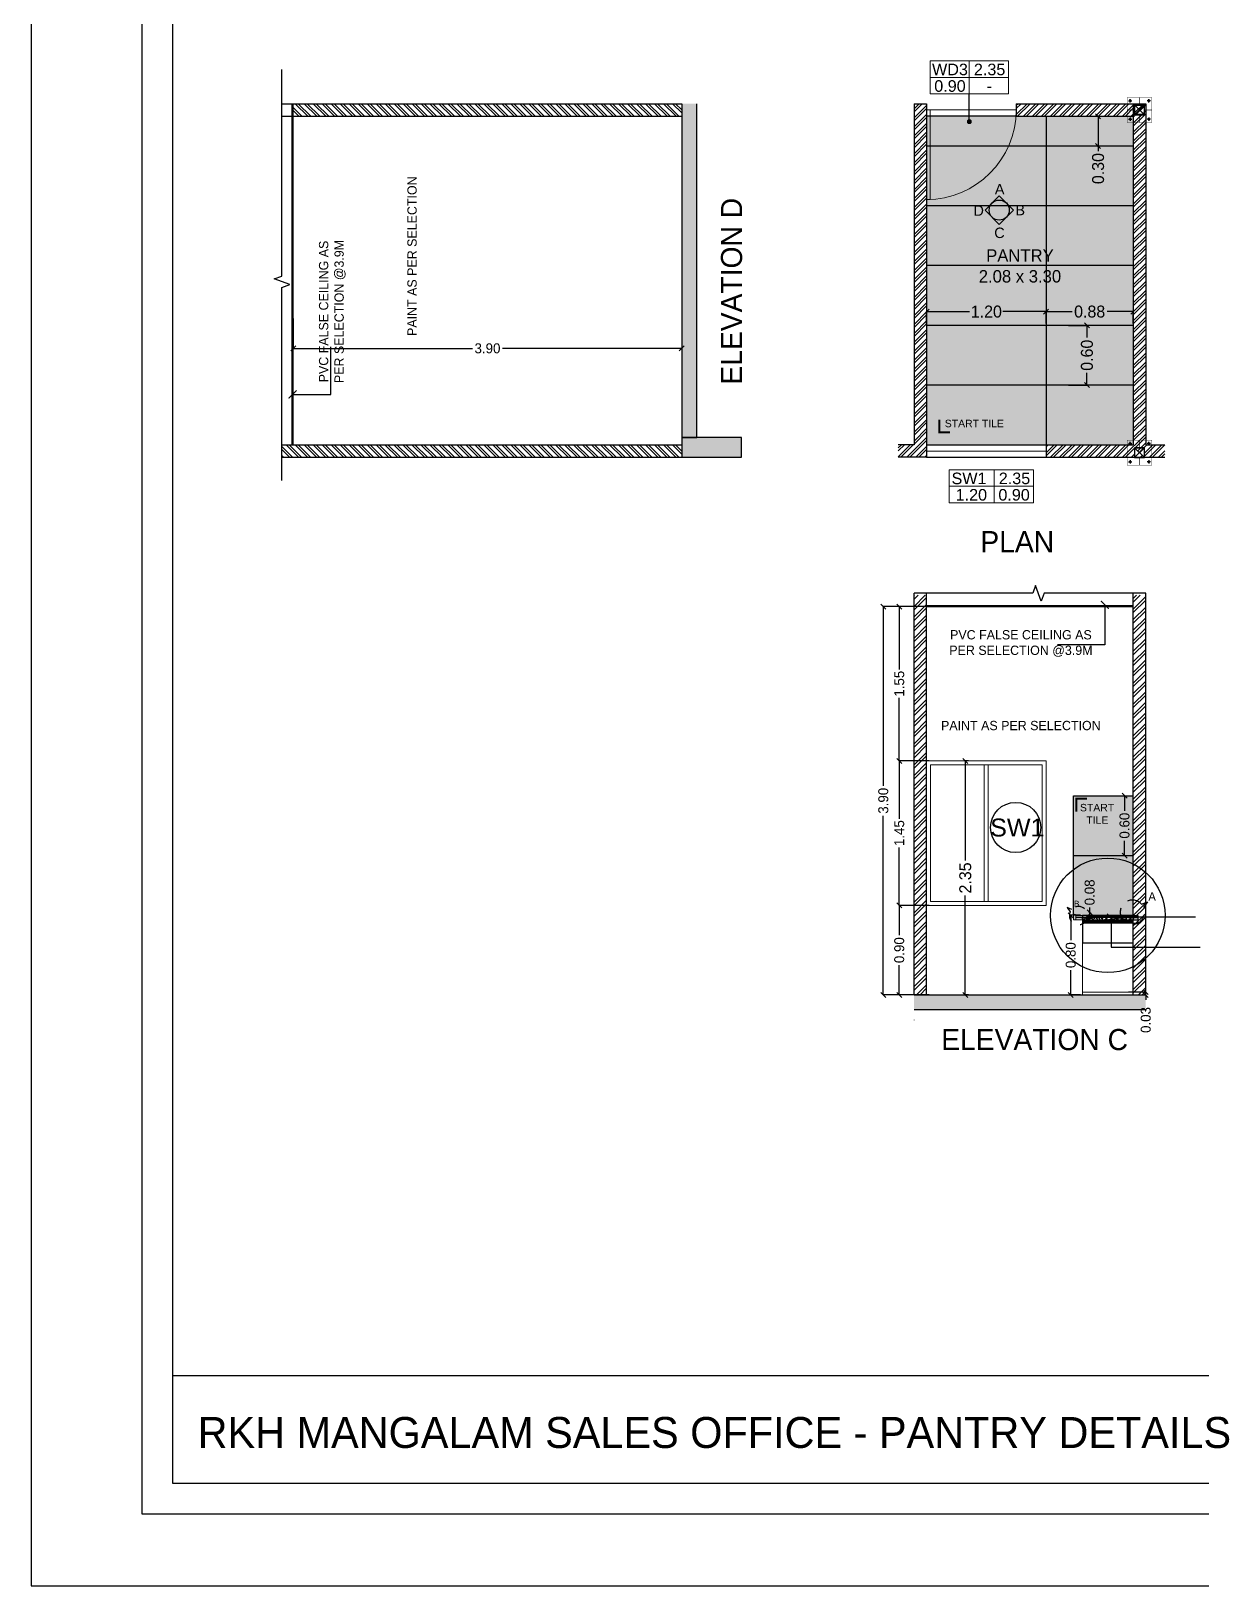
# Model space of a CAD drawing. Header units: metres. Extents: x 494 to 1845, y -666 to 1061.
# Drawn here: x 1396.85 to 1408.6, y 271.75 to 287.36 of the extents above; entities that cross this region are included whole.
import ezdxf

# ---------------------------------------------------------------- set-up
doc = ezdxf.new("R2010")
doc.units = ezdxf.units.M
doc.header["$MEASUREMENT"] = 0
doc.linetypes.add('1', pattern=[0])
doc.linetypes.add('HIDDEN', pattern=[0.375, 0.25, -0.125])
doc.layers.get('Defpoints').update_dxf_attribs({"color": 12})
for name, color, linetype, lineweight in [('.', 7, 'Continuous', 5), ('01 WALL', 7, 'Continuous', 25), ('04 TEXT', 7, 'Continuous', 13), ('10 furniture', 8, 'Continuous', 13), ('ARCHITECTURAL COMMENTS', 2, 'Continuous', 30), ('DIMENSION', 8, 'Continuous', 5), ('f1', 7, 'Continuous', 9), ('Grid', 1, 'Continuous', 25), ('SCPL_BOLTS', 11, 'Continuous', 15), ('SCPL_ST PLATE', 222, 'Continuous', 0), ('VDA - WALL PAINTS', 7, 'Continuous', 30), ('VDA-Col-slab', 1, 'Continuous', 30), ('VDA-DOOR', 23, 'Continuous', 5), ('VDA-DW TAGS', 4, 'Continuous', 9), ('VDA-ELEV LINES', 8, 'Continuous', 9), ('VDA-HATCH', 8, 'Continuous', 9), ('VDA-WALL', 250, 'Continuous', 25), ('VDA-WINDOW', 5, 'Continuous', 9), ('VDA_LIGHT TILES', 254, 'Continuous', 5)]:
    doc.layers.add(name, color=color, linetype=linetype, lineweight=lineweight)
for name, color, linetype in [('A-Text', 250, 'Continuous'), ('BASE PLATE', 3, 'Continuous'), ('CLOUMN GRID @ 1', 7, 'Continuous'), ('COLUMN', 1, 'Continuous'), ('Elevation', 8, 'Continuous'), ('Flooring', 250, 'Continuous'), ('SCPL HIDDEN', 8, 'HIDDEN'), ('SHEET', 7, 'Continuous'), ('TILES', 4, '1'), ('VDA DIMENSION', 8, 'Continuous'), ('VDA-TEXT', 250, '1'), ('VDA-WALL BELOW', 8, 'Continuous'), ('VDA_CEILING', 250, 'Continuous')]:
    doc.layers.add(name, color=color, linetype=linetype)
doc.styles.add('arial', font='arial.ttf', dxfattribs={"height": 0.3})
doc.styles.add('AutoDCRFont', font='arial.ttf')
doc.styles.add('PDF Century Gothic Bold', font='GOTHICB.TTF')
doc.styles.add('RS', font='GOTHIC.TTF')
doc.styles.get("Standard").update_dxf_attribs({"font": 'arial.ttf'})
doc.dimstyles.new('Copy of Copy of SMALL', dxfattribs={"dimtxt": 0.125, "dimasz": 0.05, "dimexe": 0, "dimexo": 0.02, "dimgap": 0.02, "dimtad": 0, "dimzin": 0, "dimdsep": 46, "dimtxsty": 'RS', "dimblk": 'OBLIQUE', "dimcen": 2.5, "dimclrd": 8, "dimclre": 8, "dimclrt": 5, "dimadec": 0, "dimazin": 0, "dimtfac": 1, "dimtofl": 0, "dimtmove": 0, "dimatfit": 3, "dimldrblk": 'OBLIQUE', "dimfxl": 0, "dimtolj": 1, "dimtzin": 0, "dimarcsym": 0})
doc.dimstyles.new('SMALL', dxfattribs={"dimtxt": 0.16, "dimasz": 0.05, "dimexe": 0, "dimexo": 0, "dimgap": 0.05, "dimtad": 0, "dimdec": 1, "dimzin": 0, "dimdsep": 46, "dimtxsty": 'RS', "dimblk": 'ARCHTICK', "dimcen": 2.5, "dimclrd": 256, "dimclre": 256, "dimclrt": 5, "dimadec": 0, "dimazin": 0, "dimtfac": 1, "dimtofl": 0, "dimtmove": 0, "dimatfit": 3, "dimldrblk": 'ARCHTICK', "dimfxl": 0, "dimtolj": 1, "dimtzin": 0, "dimarcsym": 0})
doc.dimstyles.new('SMALL-1', dxfattribs={"dimtxt": 0.16, "dimasz": 0.035, "dimexe": 0, "dimexo": 0.1, "dimgap": 0.05, "dimtad": 1, "dimzin": 0, "dimdsep": 46, "dimtxsty": 'RS', "dimblk": 'DOT', "dimcen": 2.5, "dimclrd": 256, "dimclre": 256, "dimclrt": 5, "dimadec": 0, "dimazin": 0, "dimtfac": 1, "dimtdec": 3, "dimtofl": 0, "dimtmove": 0, "dimatfit": 3, "dimfxl": 0, "dimtolj": 1, "dimtzin": 0, "dimarcsym": 0})
pattern_1 = [(45, (-7.32954, 13.19998), (-0.0450780573, 0.0450780573), []), (45, (-7.299485, 13.19998), (-0.0450780573, 0.0450780573), [])]

# ---------------------------------------------------------------- blocks, each defined once
blk = doc.blocks.new('_Oblique')
at = {"color": 0, "linetype": 'ByBlock', "lineweight": -2}
blk.add_line((-0.5, -0.5), (0.5, 0.5), dxfattribs=at)
blk = doc.blocks.new('*D789')
at = {"layer": 'Defpoints', "color": 0}
for p in [(1407.285, 278.482), (1407.402, 278.482), (1407.402, 277.682)]:
    blk.add_point(p, dxfattribs=at)
at = {"layer": 'VDA DIMENSION', "color": 8, "lineweight": -2}
for p, q in [((1407.382, 278.482), (1407.285, 278.482)), ((1407.285, 278.482), (1407.285, 278.232)), ((1407.285, 277.682), (1407.285, 277.931)), ((1407.382, 277.682), (1407.285, 277.682))]:
    blk.add_line(p, q, dxfattribs=at)
at = {"layer": 'VDA DIMENSION', "color": 8, "lineweight": -2, "xscale": 0.05, "yscale": 0.05, "zscale": 0.05}
for p, rotation in [((1407.285, 278.482), 90), ((1407.285, 277.682), 270)]:
    blk.add_blockref('_Oblique', p, dxfattribs=dict(at, rotation=rotation))
at = {"layer": 'VDA DIMENSION', "color": 5, "insert": (1407.285, 278.082), "char_height": 0.1, "attachment_point": 5, "rotation": 90, "style": 'RS'}
blk.add_mtext('\\A1;0.80', dxfattribs=at)
blk = doc.blocks.new('*D790')
at = {"layer": 'Defpoints', "color": 0}
for p in [(1407.845, 277.712), (1407.845, 277.682), (1408.038, 277.682)]:
    blk.add_point(p, dxfattribs=at)
at = {"layer": 'VDA DIMENSION', "color": 8, "lineweight": -2}
for p, q in [((1407.865, 277.712), (1408.038, 277.712)), ((1408.038, 277.712), (1408.038, 277.762)), ((1407.865, 277.682), (1408.038, 277.682)), ((1408.038, 277.682), (1408.038, 277.632))]:
    blk.add_line(p, q, dxfattribs=at)
at = {"layer": 'VDA DIMENSION', "color": 8, "lineweight": -2, "xscale": 0.05, "yscale": 0.05, "zscale": 0.05}
for p, rotation in [((1408.038, 277.712), 270), ((1408.038, 277.682), 90)]:
    blk.add_blockref('_Oblique', p, dxfattribs=dict(at, rotation=rotation))
at = {"layer": 'VDA DIMENSION', "color": 5, "insert": (1408.038, 277.431), "char_height": 0.1, "attachment_point": 5, "rotation": 90, "style": 'RS'}
blk.add_mtext('\\A1;0.03', dxfattribs=at)
blk = doc.blocks.new('*D791')
at = {"layer": 'Defpoints', "color": 0}
for p in [(1407.448, 278.512), (1407.475, 278.512), (1407.448, 278.434)]:
    blk.add_point(p, dxfattribs=at)
at = {"layer": 'VDA DIMENSION', "color": 8, "lineweight": -2}
for p, q in [((1407.468, 278.512), (1407.475, 278.512)), ((1407.475, 278.512), (1407.475, 278.562)), ((1407.475, 278.434), (1407.475, 278.512)), ((1407.468, 278.434), (1407.475, 278.434))]:
    blk.add_line(p, q, dxfattribs=at)
at = {"layer": 'VDA DIMENSION', "color": 8, "lineweight": -2, "xscale": 0.05, "yscale": 0.05, "zscale": 0.05}
for p, rotation in [((1407.475, 278.512), 90), ((1407.475, 278.434), 270)]:
    blk.add_blockref('_Oblique', p, dxfattribs=dict(at, rotation=rotation))
at = {"layer": 'VDA DIMENSION', "color": 5, "insert": (1407.475, 278.712), "char_height": 0.1, "attachment_point": 5, "rotation": 90, "style": 'RS'}
blk.add_mtext('\\A1;0.08', dxfattribs=at)
blk = doc.blocks.new('FGHH-flat-3-flat-1')
at = {"color": 6, "linetype": 'HIDDEN', "lineweight": 30, "ltscale": 0.6}
for p, q in [((3190.232, 49.032), (3190.294, 49.057)), ((3190.294, 49.057), (3190.253, 49))]:
    blk.add_line(p, q, dxfattribs=at)
blk.add_arc((3190.141, 48.951), 0.122, 41.9795, 23.8799, dxfattribs=at)
blk = doc.blocks.new('FGHH-flat-4-flat-1')
at = {"color": 6, "linetype": 'HIDDEN', "lineweight": 30, "ltscale": 0.6}
for p, q in [((-2392.674, 36.774), (-2392.721, 36.793)), ((-2392.721, 36.793), (-2392.69, 36.75))]:
    blk.add_line(p, q, dxfattribs=at)
at = {"color": 6, "linetype": 'HIDDEN', "lineweight": 30, "ltscale": 0.4}
blk.add_arc((-2392.606, 36.713), 0.0913, 156.1201, 138.0205, dxfattribs=at)
blk = doc.blocks.new('_ArchTick')
at = {"color": 0, "linetype": 'ByBlock', "const_width": 0.15}
blk.add_lwpolyline([(-0.5, -0.5), (0.5, 0.5)], dxfattribs=at)
blk = doc.blocks.new('fdsfdsf')
at = {"layer": 'VDA-DOOR'}
for p, q in [((0, -0.899), (0, 0)), ((0, 0), (0.038, 0)), ((0.038, 0), (0.038, -0.899)), ((0.9, 0), (0, 0)), ((0.038, -0.899), (0, -0.899))]:
    blk.add_line(p, q, dxfattribs=at)
blk.add_arc((0, 0.001), 0.9, 270, 359.9575, dxfattribs=at)
blk = doc.blocks.new('athath')
at = {"layer": 'BASE PLATE', "const_width": 0.004}
blk.add_lwpolyline([(382058.464, 2057488.134), (382058.714, 2057488.134), (382058.714, 2057487.884), (382058.464, 2057487.884)], close=True, dxfattribs=at)
at = {"layer": 'COLUMN', "color": 5, "lineweight": 30}
for p, q in [((382058.639, 2057488.059), (382058.539, 2057487.959)), ((382058.639, 2057487.959), (382058.539, 2057488.059))]:
    blk.add_line(p, q, dxfattribs=at)
blk.add_lwpolyline([(382058.539, 2057488.059), (382058.539, 2057487.959), (382058.639, 2057487.959), (382058.639, 2057488.059)], close=True, dxfattribs=at)
at = {"layer": 'Grid', "color": 5, "const_width": 0.002}
blk.add_lwpolyline([(382058.539, 2057488.059), (382058.639, 2057488.059), (382058.639, 2057487.959), (382058.539, 2057487.959)], close=True, dxfattribs=at)
at = {"layer": 'Grid', "color": 5}
blk.add_lwpolyline([(382058.542, 2057488.056), (382058.636, 2057488.056), (382058.636, 2057487.962), (382058.542, 2057487.962)], close=True, dxfattribs=at)
at = {"layer": 'SCPL HIDDEN'}
for p, q in [((382058.513, 2057488.102), (382058.479, 2057488.102)), ((382058.496, 2057488.119), (382058.496, 2057488.085)), ((382058.665, 2057488.102), (382058.699, 2057488.102)), ((382058.682, 2057488.119), (382058.682, 2057488.085)), ((382058.496, 2057487.899), (382058.496, 2057487.933)), ((382058.682, 2057487.899), (382058.682, 2057487.933)), ((382058.513, 2057487.916), (382058.479, 2057487.916)), ((382058.665, 2057487.916), (382058.699, 2057487.916))]:
    blk.add_line(p, q, dxfattribs=at)
at = {"layer": 'SCPL_BOLTS'}
for centre in [(382058.496, 2057488.102), (382058.682, 2057488.102), (382058.496, 2057487.916), (382058.682, 2057487.916)]:
    blk.add_circle(centre, 0.0103, dxfattribs=at)
at = {"layer": 'SCPL_ST PLATE', "const_width": 0.002}
for points in [[(382058.586, 2057488.134), (382058.593, 2057488.134), (382058.593, 2057488.059), (382058.586, 2057488.059)], [(382058.464, 2057488.012), (382058.464, 2057488.005), (382058.539, 2057488.005), (382058.539, 2057488.012)], [(382058.586, 2057487.884), (382058.593, 2057487.884), (382058.593, 2057487.959), (382058.586, 2057487.959)], [(382058.639, 2057488.005), (382058.639, 2057488.012), (382058.714, 2057488.012), (382058.714, 2057488.005)]]:
    blk.add_lwpolyline(points, close=True, dxfattribs=at)
blk = doc.blocks.new('4545-flat-1-flat-1-flat-1-flat-1')
at = {"layer": '.'}
h = blk.add_hatch(color=256, dxfattribs=at)
h.dxf.hatch_style = 1
h.paths.add_polyline_path([(1328.361, -54.195), (1328.432, -54.123), (1328.504, -54.195, 0.414214)])
h.paths.add_polyline_path([(1328.361, -54.338, 0.414214), (1328.504, -54.338), (1328.432, -54.41)])
h.paths.add_polyline_path([(1328.289, -54.266), (1328.361, -54.195, 0.414214), (1328.361, -54.338)])
h.paths.add_polyline_path([(1328.504, -54.195), (1328.576, -54.266), (1328.504, -54.338, 0.198912), (1328.534, -54.266, 0.198912)])
blk.add_circle((1328.432, -54.266), 0.101)
at = {"layer": 'Flooring', "lineweight": -2}
for p, q in [((1328.432, -54.123), (1328.289, -54.266)), ((1328.576, -54.266), (1328.432, -54.123)), ((1328.289, -54.266), (1328.432, -54.41)), ((1328.432, -54.41), (1328.576, -54.266))]:
    blk.add_line(p, q, dxfattribs=at)
at = {"layer": 'VDA-TEXT', "color": 1, "lineweight": 5, "char_height": 0.1047, "width": 0.10599, "attachment_point": 2, "style": 'arial'}
for s, insert in [('{\\T0.9;A}', (1328.431, -54.004)), ('{\\T0.9;D}', (1328.22, -54.219)), ('{\\T0.9;B}', (1328.637, -54.214)), ('{\\T0.9;C}', (1328.429, -54.442))]:
    blk.add_mtext(s, dxfattribs=dict(at, insert=insert))
blk = doc.blocks.new('sw1')
at = {"layer": 'VDA-DW TAGS'}
for p, q in [((1415.729, 215.341), (1415.729, 215.672)), ((1416.124, 215.507), (1415.277, 215.507))]:
    blk.add_line(p, q, dxfattribs=at)
blk.add_lwpolyline([(1416.124, 215.672), (1415.277, 215.672), (1415.277, 215.341), (1416.124, 215.341)], close=True, dxfattribs=at)
at = {"layer": 'VDA-DW TAGS', "char_height": 0.116, "attachment_point": 8, "style": 'arial'}
for s, insert, width in [('SW1', (1415.477, 215.527), 0.28229), ('2.35', (1415.933, 215.527), 0.28229), ('1.20', (1415.5, 215.362), 0.27584), ('0.90', (1415.929, 215.362), 0.36617)]:
    blk.add_mtext(s, dxfattribs=dict(at, insert=insert, width=width))
blk = doc.blocks.new('*D792')
at = {"layer": 'Defpoints', "color": 0}
for p in [(1407.244, 284.405), (1407.448, 284.405), (1407.244, 283.805)]:
    blk.add_point(p, dxfattribs=at)
at = {"layer": 'VDA DIMENSION', "color": 8, "lineweight": -2}
for p, q in [((1407.264, 284.405), (1407.448, 284.405)), ((1407.448, 284.405), (1407.448, 284.282)), ((1407.264, 283.805), (1407.448, 283.805)), ((1407.448, 283.805), (1407.448, 283.929))]:
    blk.add_line(p, q, dxfattribs=at)
at = {"layer": 'VDA DIMENSION', "color": 8, "lineweight": -2, "xscale": 0.05, "yscale": 0.05, "zscale": 0.05}
for p, rotation in [((1407.448, 284.405), 90), ((1407.448, 283.805), 270)]:
    blk.add_blockref('_Oblique', p, dxfattribs=dict(at, rotation=rotation))
at = {"layer": 'VDA DIMENSION', "color": 5, "insert": (1407.448, 284.105), "char_height": 0.12, "attachment_point": 5, "rotation": 90, "style": 'RS'}
blk.add_mtext('\\A1;0.60', dxfattribs=at)
blk = doc.blocks.new('*D793')
at = {"layer": 'Defpoints', "color": 0}
for p in [(1405.838, 284.543), (1405.838, 284.405), (1407.038, 284.405)]:
    blk.add_point(p, dxfattribs=at)
at = {"layer": 'VDA DIMENSION', "color": 8, "lineweight": -2}
for p, q in [((1405.838, 284.425), (1405.838, 284.543)), ((1405.838, 284.543), (1406.27, 284.543)), ((1407.038, 284.543), (1406.605, 284.543)), ((1407.038, 284.425), (1407.038, 284.543))]:
    blk.add_line(p, q, dxfattribs=at)
at = {"layer": 'VDA DIMENSION', "color": 8, "lineweight": -2, "xscale": 0.05, "yscale": 0.05, "zscale": 0.05, "rotation": 180}
blk.add_blockref('_Oblique', (1405.838, 284.543), dxfattribs=at)
at = {"layer": 'VDA DIMENSION', "color": 8, "lineweight": -2, "xscale": 0.05, "yscale": 0.05, "zscale": 0.05}
blk.add_blockref('_Oblique', (1407.038, 284.543), dxfattribs=at)
at = {"layer": 'VDA DIMENSION', "color": 5, "insert": (1406.438, 284.543), "char_height": 0.12, "attachment_point": 5, "style": 'RS'}
blk.add_mtext('\\A1;1.20', dxfattribs=at)
blk = doc.blocks.new('*D794')
at = {"layer": 'Defpoints', "color": 0}
for p in [(1407.913, 284.543), (1407.038, 284.405), (1407.913, 284.405)]:
    blk.add_point(p, dxfattribs=at)
at = {"layer": 'VDA DIMENSION', "color": 8, "lineweight": -2}
for p, q in [((1407.038, 284.425), (1407.038, 284.543)), ((1407.038, 284.543), (1407.299, 284.543)), ((1407.913, 284.543), (1407.652, 284.543)), ((1407.913, 284.425), (1407.913, 284.543))]:
    blk.add_line(p, q, dxfattribs=at)
at = {"layer": 'VDA DIMENSION', "color": 8, "lineweight": -2, "xscale": 0.05, "yscale": 0.05, "zscale": 0.05, "rotation": 180}
blk.add_blockref('_Oblique', (1407.038, 284.543), dxfattribs=at)
at = {"layer": 'VDA DIMENSION', "color": 8, "lineweight": -2, "xscale": 0.05, "yscale": 0.05, "zscale": 0.05}
blk.add_blockref('_Oblique', (1407.913, 284.543), dxfattribs=at)
at = {"layer": 'VDA DIMENSION', "color": 5, "insert": (1407.475, 284.543), "char_height": 0.12, "attachment_point": 5, "style": 'RS'}
blk.add_mtext('\\A1;0.88', dxfattribs=at)
blk = doc.blocks.new('*D795')
at = {"layer": 'Defpoints', "color": 0}
for p in [(1407.535, 286.505), (1407.535, 286.205), (1407.56, 286.205)]:
    blk.add_point(p, dxfattribs=at)
at = {"layer": 'VDA DIMENSION', "color": 8, "lineweight": -2}
for p, q in [((1407.555, 286.505), (1407.56, 286.505)), ((1407.56, 286.505), (1407.56, 286.205)), ((1407.555, 286.205), (1407.56, 286.205)), ((1407.56, 286.205), (1407.56, 286.155))]:
    blk.add_line(p, q, dxfattribs=at)
at = {"layer": 'VDA DIMENSION', "color": 8, "lineweight": -2, "xscale": 0.05, "yscale": 0.05, "zscale": 0.05}
for p, rotation in [((1407.56, 286.505), 90.00000000008686), ((1407.56, 286.205), 270.0000000000868)]:
    blk.add_blockref('_Oblique', p, dxfattribs=dict(at, rotation=rotation))
at = {"layer": 'VDA DIMENSION', "color": 5, "insert": (1407.56, 285.979), "char_height": 0.12, "attachment_point": 5, "rotation": 90, "style": 'RS'}
blk.add_mtext('\\A1;0.30', dxfattribs=at)
blk = doc.blocks.new('PB')
at = {"layer": 'VDA-HATCH', "lineweight": 40}
h = blk.add_hatch(color=256, dxfattribs=at)
h.dxf.hatch_style = 1
h.paths.add_polyline_path([(1495.965, 261.215), (1495.765, 261.215), (1495.765, 260.615), (1495.965, 260.615)])
at = {"layer": 'VDA-Col-slab'}
blk.add_lwpolyline([(1495.765, 261.215), (1495.965, 261.215), (1495.965, 260.615), (1495.765, 260.615)], close=True, dxfattribs=at)
blk = doc.blocks.new('*D796')
at = {"layer": 'Defpoints', "color": 0}
for p in [(1399.481, 284.955), (1403.381, 284.955), (1399.481, 284.174)]:
    blk.add_point(p, dxfattribs=at)
at = {"layer": 'VDA DIMENSION', "color": 8, "lineweight": -2}
for p, q in [((1399.481, 284.474), (1399.481, 284.174)), ((1403.381, 284.474), (1403.381, 284.174)), ((1399.481, 284.174), (1401.281, 284.174)), ((1403.381, 284.174), (1401.582, 284.174))]:
    blk.add_line(p, q, dxfattribs=at)
at = {"layer": 'VDA DIMENSION', "color": 8, "lineweight": -2, "xscale": 0.05, "yscale": 0.05, "zscale": 0.05, "rotation": 180}
blk.add_blockref('_Oblique', (1399.481, 284.174), dxfattribs=at)
at = {"layer": 'VDA DIMENSION', "color": 8, "lineweight": -2, "xscale": 0.05, "yscale": 0.05, "zscale": 0.05}
blk.add_blockref('_Oblique', (1403.381, 284.174), dxfattribs=at)
at = {"layer": 'VDA DIMENSION', "color": 5, "insert": (1401.431, 284.174), "char_height": 0.1, "attachment_point": 5, "style": 'RS'}
blk.add_mtext('\\A1;3.90', dxfattribs=at)
blk = doc.blocks.new('_Dot')
at = {"color": 0, "linetype": 'ByBlock', "lineweight": -2}
blk.add_line((-0.5, 0), (-1, 0), dxfattribs=at)
at = {"color": 0, "linetype": 'ByBlock', "const_width": 0.5}
blk.add_lwpolyline([(-0.25, 0, 1), (0.25, 0, 1)], format="xyb", close=True, dxfattribs=at)
blk = doc.blocks.new('WD3')
at = {"layer": 'VDA-DW TAGS'}
for p, q in [((1501.109, 276.336), (1501.109, 276.667)), ((1501.504, 276.501), (1500.715, 276.501))]:
    blk.add_line(p, q, dxfattribs=at)
blk.add_lwpolyline([(1501.504, 276.667), (1500.715, 276.667), (1500.715, 276.336), (1501.504, 276.336)], close=True, dxfattribs=at)
at = {"layer": 'VDA-DW TAGS', "attachment_point": 8, "style": 'arial'}
for s, insert, char_height, width in [('WD3', (1500.915, 276.522), 0.116, 0.28229), ('2.35', (1501.313, 276.522), 0.116, 0.28229), ('{\\fArial|b0|i0|c0|p34;0.90}', (1500.915, 276.356), 0.11598, 0.27584), ('{\\fArial|b0|i0|c0|p34;-}', (1501.309, 276.356), 0.11598, 0.36617)]:
    blk.add_mtext(s, dxfattribs=dict(at, insert=insert, char_height=char_height, width=width))
blk = doc.blocks.new('DASFSADFASDF')
at = {"layer": 'VDA-TEXT', "color": 253}
blk.add_circle((0.256, -0.093), 0.252, dxfattribs=at)
at = {"layer": 'VDA-TEXT', "color": 253, "insert": (0, -0.186), "char_height": 0.18, "width": 2.16223, "attachment_point": 7, "style": 'PDF Century Gothic Bold'}
blk.add_mtext('{\\fArial|b0|i0|c0|p34;SW1}', dxfattribs=at)
blk = doc.blocks.new('*D820')
at = {"layer": 'Defpoints', "color": 0}
for p in [(1405.564, 280.032), (1407.038, 280.032), (1407.038, 278.582)]:
    blk.add_point(p, dxfattribs=at)
at = {"layer": 'VDA DIMENSION', "color": 8, "lineweight": -2}
for p, q in [((1405.864, 280.032), (1405.564, 280.032)), ((1405.564, 280.032), (1405.564, 279.449)), ((1405.564, 278.582), (1405.564, 279.164)), ((1405.864, 278.582), (1405.564, 278.582))]:
    blk.add_line(p, q, dxfattribs=at)
at = {"layer": 'VDA DIMENSION', "color": 8, "lineweight": -2, "xscale": 0.05, "yscale": 0.05, "zscale": 0.05}
for p, rotation in [((1405.564, 280.032), 90), ((1405.564, 278.582), 270)]:
    blk.add_blockref('_Oblique', p, dxfattribs=dict(at, rotation=rotation))
at = {"layer": 'VDA DIMENSION', "color": 5, "insert": (1405.564, 279.307), "char_height": 0.1, "attachment_point": 5, "rotation": 90, "style": 'RS'}
blk.add_mtext('\\A1;1.45', dxfattribs=at)
blk = doc.blocks.new('*D821')
at = {"layer": 'Defpoints', "color": 0}
for p in [(1405.404, 281.582), (1406.097, 281.582), (1406.097, 277.682)]:
    blk.add_point(p, dxfattribs=at)
at = {"layer": 'VDA DIMENSION', "color": 8, "lineweight": -2}
for p, q in [((1405.704, 281.582), (1405.404, 281.582)), ((1405.404, 281.582), (1405.404, 279.782)), ((1405.404, 277.682), (1405.404, 279.481)), ((1405.704, 277.682), (1405.404, 277.682))]:
    blk.add_line(p, q, dxfattribs=at)
at = {"layer": 'VDA DIMENSION', "color": 8, "lineweight": -2, "xscale": 0.05, "yscale": 0.05, "zscale": 0.05}
for p, rotation in [((1405.404, 281.582), 90), ((1405.404, 277.682), 270)]:
    blk.add_blockref('_Oblique', p, dxfattribs=dict(at, rotation=rotation))
at = {"layer": 'VDA DIMENSION', "color": 5, "insert": (1405.404, 279.632), "char_height": 0.1, "attachment_point": 5, "rotation": 90, "style": 'RS'}
blk.add_mtext('\\A1;3.90', dxfattribs=at)
blk = doc.blocks.new('*D822')
at = {"layer": 'Defpoints', "color": 0}
for p in [(1405.564, 278.582), (1406.097, 278.582), (1406.097, 277.682)]:
    blk.add_point(p, dxfattribs=at)
at = {"layer": 'VDA DIMENSION', "color": 8, "lineweight": -2}
for p, q in [((1405.864, 278.582), (1405.564, 278.582)), ((1405.564, 278.582), (1405.564, 278.282)), ((1405.564, 277.682), (1405.564, 277.981)), ((1405.864, 277.682), (1405.564, 277.682))]:
    blk.add_line(p, q, dxfattribs=at)
at = {"layer": 'VDA DIMENSION', "color": 8, "lineweight": -2, "xscale": 0.05, "yscale": 0.05, "zscale": 0.05}
for p, rotation in [((1405.564, 278.582), 90), ((1405.564, 277.682), 270)]:
    blk.add_blockref('_Oblique', p, dxfattribs=dict(at, rotation=rotation))
at = {"layer": 'VDA DIMENSION', "color": 5, "insert": (1405.564, 278.132), "char_height": 0.1, "attachment_point": 5, "rotation": 90, "style": 'RS'}
blk.add_mtext('\\A1;0.90', dxfattribs=at)
blk = doc.blocks.new('*D823')
at = {"layer": 'Defpoints', "color": 0}
for p in [(1405.564, 281.582), (1405.993, 281.582), (1405.993, 280.032)]:
    blk.add_point(p, dxfattribs=at)
at = {"layer": 'VDA DIMENSION', "color": 8, "lineweight": -2}
for p, q in [((1405.864, 281.582), (1405.564, 281.582)), ((1405.564, 281.582), (1405.564, 280.949)), ((1405.564, 280.032), (1405.564, 280.664)), ((1405.864, 280.032), (1405.564, 280.032))]:
    blk.add_line(p, q, dxfattribs=at)
at = {"layer": 'VDA DIMENSION', "color": 8, "lineweight": -2, "xscale": 0.05, "yscale": 0.05, "zscale": 0.05}
for p, rotation in [((1405.564, 281.582), 90), ((1405.564, 280.032), 270)]:
    blk.add_blockref('_Oblique', p, dxfattribs=dict(at, rotation=rotation))
at = {"layer": 'VDA DIMENSION', "color": 5, "insert": (1405.564, 280.807), "char_height": 0.1, "attachment_point": 5, "rotation": 90, "style": 'RS'}
blk.add_mtext('\\A1;1.55', dxfattribs=at)
blk = doc.blocks.new('*D824')
at = {"layer": 'Defpoints', "color": 0}
for p in [(1407.596, 279.682), (1407.825, 279.682), (1407.613, 279.082)]:
    blk.add_point(p, dxfattribs=at)
at = {"layer": 'VDA DIMENSION', "color": 8, "lineweight": -2}
for p, q in [((1407.616, 279.682), (1407.825, 279.682)), ((1407.825, 279.682), (1407.825, 279.532)), ((1407.825, 279.082), (1407.825, 279.231)), ((1407.633, 279.082), (1407.825, 279.082))]:
    blk.add_line(p, q, dxfattribs=at)
at = {"layer": 'VDA DIMENSION', "color": 8, "lineweight": -2, "xscale": 0.05, "yscale": 0.05, "zscale": 0.05}
for p, rotation in [((1407.825, 279.682), 90), ((1407.825, 279.082), 270)]:
    blk.add_blockref('_Oblique', p, dxfattribs=dict(at, rotation=rotation))
at = {"layer": 'VDA DIMENSION', "color": 5, "insert": (1407.825, 279.382), "char_height": 0.1, "attachment_point": 5, "rotation": 90, "style": 'RS'}
blk.add_mtext('\\A1;0.60', dxfattribs=at)
blk = doc.blocks.new('*D826')
at = {"layer": 'Defpoints', "color": 0}
for p in [(1406.278, 280.032), (1406.227, 277.682), (1406.278, 277.682)]:
    blk.add_point(p, dxfattribs=at)
at = {"layer": 'VDA DIMENSION', "color": 8, "lineweight": -2}
for p, q in [((1406.258, 280.032), (1406.227, 280.032)), ((1406.227, 280.032), (1406.227, 279.032)), ((1406.227, 277.682), (1406.227, 278.681)), ((1406.258, 277.682), (1406.227, 277.682))]:
    blk.add_line(p, q, dxfattribs=at)
at = {"layer": 'VDA DIMENSION', "color": 8, "lineweight": -2, "xscale": 0.05, "yscale": 0.05, "zscale": 0.05}
for p, rotation in [((1406.227, 280.032), 90), ((1406.227, 277.682), 270)]:
    blk.add_blockref('_Oblique', p, dxfattribs=dict(at, rotation=rotation))
at = {"layer": 'VDA DIMENSION', "color": 5, "insert": (1406.227, 278.857), "char_height": 0.12, "attachment_point": 5, "rotation": 90, "style": 'RS'}
blk.add_mtext('\\A1;2.35', dxfattribs=at)

msp = doc.modelspace()

# ---------------------------------------------------------------- hatches: boundary and pattern name
at = {"layer": 'f1', "ltscale": 2}
h = msp.add_hatch(dxfattribs=at)
h.set_pattern_fill('AR-SAND', color=0, scale=0.015481, angle=180, style=0)
h.set_pattern_definition([(217.5, (6474.563035, -7112.299784), (0.000975199726, -0.029829144984), [0, -0.023531109126, 0, -0.02631768784, 0, -0.025156613375]), (187.5, (6474.563035, -7112.299784), (-0.02739790051, -0.04368962305), [0, -0.012694414134, 0, -0.0212089602, 0, -0.008127521244]), (147.5, (6474.582076, -7112.299784), (-0.04821000788, -8.760777e-05), [0, -0.00774049642, 0, -0.02786578712, 0, -0.03638033319]), (137.5, (6474.582076, -7112.299784), (-0.04653782446, -0.01358728914), [0, -0.00387024821, 0, -0.01826757156, 0, -0.02089934034])])
h.paths.add_polyline_path([(1407.9127, 278.4371), (1407.9127, 278.4593), (1407.4016, 278.4593), (1407.4016, 278.4371)])
h = msp.add_hatch(dxfattribs=at)
h.set_pattern_fill('ANSI31', color=8, scale=0.077405, angle=180, style=0)
h.set_pattern_definition([(225, (6474.563035, -7112.26645), (0.006841696888, -0.006841696888), [])])
h.paths.add_polyline_path([(1407.9127, 278.4038), (1407.4016, 278.4038), (1407.4016, 278.4371), (1407.9127, 278.4371)])
at = {"layer": 'VDA-HATCH'}
h = msp.add_hatch(dxfattribs=at)
h.set_pattern_fill('ANSI32', color=256, scale=0.17, angle=90)
h.set_pattern_definition([(135, (1673.401575, -1124.04804), (-0.0450780573, -0.0450780573), []), (135, (1673.401575, -1124.01799), (-0.0450780573, -0.0450780573), [])])
h.paths.add_polyline_path([(1403.3812, 286.5053), (1399.4812, 286.5053), (1399.4812, 286.6303), (1403.3812, 286.6303)])
h.paths.add_polyline_path([(1399.3678, 283.0803), (1399.3678, 283.2053), (1403.3812, 283.2053), (1403.3812, 283.0803)])
at = {"layer": 'VDA-HATCH', "lineweight": 40}
h = msp.add_hatch(color=256, dxfattribs=at)
h.dxf.hatch_style = 1
h.paths.add_polyline_path([(1403.3812, 286.6303), (1403.3812, 283.2803), (1403.5312, 283.2803), (1403.5312, 286.6303)])
at = {"layer": 'VDA-HATCH'}
h = msp.add_hatch(dxfattribs=at)
h.set_pattern_fill('ANSI32', color=256, scale=0.17, angle=360)
h.set_pattern_definition(pattern_1)
h.paths.add_polyline_path([(1407.9127, 286.6303), (1408.0377, 286.6303), (1408.0377, 283.2053), (1408.2295, 283.2053), (1408.2295, 283.0803), (1408.0252, 283.0803), (1408.0252, 283.177), (1407.9752, 283.127), (1407.9284, 283.1738), (1407.9284, 283.0803), (1407.0377, 283.0803), (1407.0377, 283.2053), (1407.9127, 283.2053)])
h.paths.add_polyline_path([(1408.022, 283.0803), (1408.022, 283.1738), (1408.0252, 283.177), (1408.0252, 283.0803)])
h.paths.add_polyline_path([(1407.9285, 283.0803), (1407.9752, 283.127), (1408.0219, 283.0803)])
h.paths.add_polyline_path([(1405.8377, 283.0803), (1405.5533, 283.0803), (1405.5533, 283.2053), (1405.7127, 283.2053), (1405.7127, 286.6303), (1405.8377, 286.6303)])
h = msp.add_hatch(dxfattribs=at)
h.set_pattern_fill('ANSI32', color=256, scale=0.17, angle=360)
h.set_pattern_definition(pattern_1)
h.paths.add_polyline_path([(1406.7377, 286.5053), (1407.9127, 286.5053), (1407.9127, 286.6303), (1406.7377, 286.6303)])
at = {"layer": 'VDA-HATCH', "lineweight": 30, "true_color": 0xfcf1d4}
h = msp.add_hatch(color=7, dxfattribs=at)
h.dxf.hatch_style = 1
h.paths.add_polyline_path([(1407.9127, 286.5053), (1405.8377, 286.5053), (1405.8377, 283.2053), (1407.9127, 283.2053)])
at = {"layer": 'VDA-HATCH', "lineweight": 0}
h = msp.add_hatch(dxfattribs=at)
h.set_pattern_fill('ANSI32', color=8, scale=0.2)
h.set_pattern_definition([(45, (1937.3406, 359.24941), (-0.053033009, 0.053033009), []), (45, (1937.37595, 359.24941), (-0.053033009, 0.053033009), [])])
h.paths.add_polyline_path([(1408.0377, 281.695), (1407.9127, 281.695), (1407.9127, 277.6815), (1408.0377, 277.6815)])
h.paths.add_polyline_path([(1405.8377, 279.9315), (1405.8377, 281.695), (1405.7127, 281.695), (1405.7127, 277.6815), (1405.8377, 277.6815)])
at = {"layer": 'VDA-HATCH', "true_color": 0x636466}
h = msp.add_hatch(color=251, dxfattribs=at)
h.dxf.hatch_style = 1
h.paths.add_polyline_path([(1407.7938, 278.4593, -0.0486647), (1407.7857, 278.4815), (1407.4538, 278.4815, -0.0613141), (1407.4517, 278.4593)])
h.paths.add_polyline_path([(1407.9127, 278.4593), (1407.9127, 278.4815), (1407.7857, 278.4815, 0.0486647), (1407.7938, 278.4593)])
h.paths.add_polyline_path([(1407.4016, 278.4371), (1407.3349, 278.4371), (1407.3349, 278.4593), (1407.4016, 278.4593)])
h.paths.add_polyline_path([(1407.4016, 278.4593), (1407.3349, 278.4593), (1407.3349, 278.4815), (1407.4016, 278.4815)])
h.paths.add_polyline_path([(1407.3349, 278.4371), (1407.3127, 278.4371), (1407.3127, 278.4815, -1), (1407.3349, 278.4815)])
h.paths.add_polyline_path([(1407.4517, 278.4593, 0.0613141), (1407.4538, 278.4815), (1407.4016, 278.4815), (1407.4016, 278.4593)])
at = {"layer": 'VDA-HATCH', "lineweight": 40}
h = msp.add_hatch(color=256, dxfattribs=at)
h.dxf.hatch_style = 1
h.paths.add_polyline_path([(1405.7127, 277.5315), (1408.0377, 277.5315), (1408.0377, 277.6815), (1405.7127, 277.6815)])
at = {"layer": 'VDA_LIGHT TILES'}
h = msp.add_hatch(color=253, dxfattribs=at)
h.dxf.hatch_style = 1
h.paths.add_polyline_path([(1407.313, 278.7815), (1407.313, 279.6815), (1407.613, 279.6815), (1407.613, 278.7815)])
h.paths.add_polyline_path([(1407.613, 278.7815), (1407.613, 279.6815), (1407.913, 279.6815), (1407.913, 278.7815)])
edge = h.paths.add_edge_path()
edge.add_arc((1407.3628, 278.4545), 0.0913, 17.23741, 123.03793)
edge.add_line((1407.313, 278.5311), (1407.313, 278.4815))
edge.add_line((1407.313, 278.4815), (1407.4501, 278.4815))
edge = h.paths.add_edge_path()
edge.add_line((1407.613, 278.4815), (1407.4501, 278.4815))
edge.add_arc((1407.3628, 278.4545), 0.0913, 17.23741, 123.03793)
edge.add_line((1407.313, 278.5311), (1407.313, 278.7815))
edge.add_line((1407.313, 278.7815), (1407.613, 278.7815))
edge.add_line((1407.613, 278.7815), (1407.613, 278.4815))
edge = h.paths.add_edge_path()
edge.add_line((1407.913, 278.7815), (1407.913, 278.609))
edge.add_arc((1407.904, 278.4875), 0.1218, 85.73629, 182.80984)
edge.add_line((1407.7823, 278.4815), (1407.613, 278.4815))
edge.add_line((1407.613, 278.4815), (1407.613, 278.7815))
edge.add_line((1407.613, 278.7815), (1407.913, 278.7815))
edge = h.paths.add_edge_path()
edge.add_line((1407.913, 278.4815), (1407.7823, 278.4815))
edge.add_arc((1407.904, 278.4875), 0.1218, 85.73629, 182.80984, ccw=False)
edge.add_line((1407.913, 278.609), (1407.913, 278.4815))

# ---------------------------------------------------------------- linework, layer by layer
at = {"color": 6}
msp.add_lwpolyline([(1396.8506, 271.7492), (1440.7053, 271.7492), (1440.7053, 300.0584), (1396.8506, 300.0584)], close=True, dxfattribs=at)
msp.add_lwpolyline([(1407.4016, 278.206), (1407.9127, 278.206), (1407.9127, 278.4815), (1407.4016, 278.4815)], close=True)
at = {"layer": '01 WALL'}
msp.add_line((1398.2684, 273.8607), (1414.9977, 273.8607, 0), dxfattribs=at)
at = {"layer": '01 WALL', "color": 23, "const_width": 0.02}
for points in [[(1406.074, 283.3303), (1405.965, 283.3303), (1405.965, 283.4591)], [(1407.4494, 279.6516), (1407.3403, 279.6516), (1407.3403, 279.5228)]]:
    msp.add_lwpolyline(points, dxfattribs=at)
at = {"layer": '10 furniture', "color": 0}
msp.add_line((1407.9127, 277.6815), (1407.9127, 279.4815, 0), dxfattribs=at)
at = {"layer": 'ARCHITECTURAL COMMENTS'}
msp.add_circle((1407.6571, 278.4815), 0.575, dxfattribs=at)
at = {"layer": 'Elevation', "linetype": 'HIDDEN', "ltscale": 0.1}
for p, q in [((1407.9127, 278.4815), (1407.9571, 278.4815, 0)), ((1407.9127, 278.4593), (1407.9571, 278.4593, 0)), ((1407.9127, 278.4371), (1407.9571, 278.4371, 0)), ((1407.9127, 278.4038), (1407.9571, 278.4038, 0)), ((1407.9571, 278.4815), (1407.9571, 278.4038, 0))]:
    msp.add_line(p, q, dxfattribs=at)
at = {"layer": 'f1', "color": 0, "ltscale": 2}
for p, q in [((1407.3127, 278.4371), (1407.3127, 278.4815, 0)), ((1407.9127, 278.4371), (1407.3127, 278.4371, 0)), ((1407.9127, 278.4815), (1407.3349, 278.4815, 0)), ((1407.3349, 278.4371), (1407.3349, 278.4815, 0)), ((1407.9127, 278.4593), (1407.3349, 278.4593, 0)), ((1407.9127, 278.4038), (1407.4016, 278.4038, 0)), ((1407.4016, 277.7115), (1407.4016, 277.6815, 0)), ((1407.4016, 277.6815), (1407.9127, 277.6815, 0))]:
    msp.add_line(p, q, dxfattribs=at)
for points in [[(1407.4016, 278.4815), (1407.4016, 277.7115)], [(1407.9127, 277.7115), (1407.4016, 277.7115)]]:
    msp.add_lwpolyline(points, dxfattribs=at)
msp.add_arc((1407.3238, 278.4815, 0), 0.0111, 360, 180, dxfattribs=at)
at = {"layer": 'SHEET'}
for points in [[(1415.3058, 297.0035), (1397.9603, 297.0035), (1397.9603, 272.472), (1415.3058, 272.472)], [(1414.9977, 296.6954), (1398.2684, 296.6954), (1398.2684, 272.7801), (1414.9977, 272.7801)]]:
    msp.add_lwpolyline(points, close=True, dxfattribs=at)
at = {"layer": 'TILES', "color": 143, "linetype": 'ByBlock'}
for p, q in [((1406.7377, 286.5053), (1405.8377, 286.5053, 0)), ((1407.0377, 286.5053), (1407.0377, 283.2053, 0)), ((1407.9127, 286.2053), (1405.8377, 286.2053, 0)), ((1407.9127, 285.6053), (1405.8377, 285.6053, 0)), ((1407.9127, 285.0053), (1405.8377, 285.0053, 0)), ((1407.9127, 284.4053), (1405.8377, 284.4053, 0)), ((1407.9127, 283.8053), (1405.8377, 283.8053, 0)), ((1407.9127, 277.6815), (1407.9127, 280.006, 0)), ((1407.313, 278.4815), (1407.313, 279.6815)), ((1407.313, 279.6815), (1407.913, 279.6815)), ((1407.313, 279.0815), (1407.913, 279.0815)), ((1407.3349, 278.4815), (1407.913, 278.4815))]:
    msp.add_line(p, q, dxfattribs=at)
at = {"layer": 'VDA-Col-slab'}
for p, q in [((1403.3812, 283.0803), (1403.9812, 283.0803, 0)), ((1408.0377, 277.6815), (1405.7127, 277.6815, 0)), ((1408.0377, 277.6815), (1405.7127, 277.6815, 0)), ((1408.0377, 277.5315), (1405.7127, 277.5315, 0))]:
    msp.add_line(p, q, dxfattribs=at)
msp.add_lwpolyline([(1403.3812, 286.6303), (1403.3812, 283.2803), (1403.5312, 283.2803), (1403.5312, 286.6303)], dxfattribs=at)
at = {"layer": 'VDA-ELEV LINES'}
for p, q in [((1406.4177, 278.6215), (1406.4177, 279.9915, 0)), ((1406.4577, 278.6215), (1406.4577, 279.9915, 0))]:
    msp.add_line(p, q, dxfattribs=at)
for points in [[(1407.0377, 280.0315), (1405.8377, 280.0315), (1405.8377, 278.5815), (1407.0377, 278.5815)], [(1406.9977, 279.9915), (1405.8777, 279.9915), (1405.8777, 278.6215), (1406.9977, 278.6215)]]:
    msp.add_lwpolyline(points, close=True, dxfattribs=at)
at = {"layer": 'VDA-HATCH'}
for p, q in [((1405.715, 277.4313), (1405.7127, 277.4337, 0)), ((1405.7127, 277.4289), (1405.715, 277.4313, 0)), ((1405.715, 277.4313), (1405.715, 277.4313, 0)), ((1405.715, 277.4313), (1405.715, 277.4313, 0))]:
    msp.add_line(p, q, dxfattribs=at)
at = {"layer": 'VDA-WALL'}
for p, q in [((1399.3678, 286.6303), (1403.3812, 286.6303, 0)), ((1405.7127, 286.6303), (1405.7127, 283.2053, 0)), ((1405.7127, 286.6303), (1405.8377, 286.6303, 0)), ((1405.8377, 286.6303), (1405.8377, 283.0803, 0)), ((1406.7377, 286.6303), (1408.0377, 286.6303, 0)), ((1406.7377, 286.6303), (1406.7377, 286.5053, 0)), ((1407.9127, 286.6303), (1407.9127, 283.2053, 0)), ((1408.0377, 286.6303), (1408.0377, 283.2053, 0)), ((1399.3678, 286.5053), (1403.3812, 286.5053, 0)), ((1406.7377, 286.5053), (1407.9127, 286.5053, 0)), ((1399.3678, 283.2053), (1403.3812, 283.2053, 0)), ((1405.7127, 283.2053), (1405.5533, 283.2053, 0)), ((1407.0377, 283.2053), (1407.0377, 283.0803, 0)), ((1407.0377, 283.2053), (1407.9127, 283.2053, 0)), ((1408.0377, 283.2053), (1408.2295, 283.2053, 0)), ((1399.3678, 283.0803), (1403.9312, 283.0803, 0)), ((1405.8377, 283.0803), (1405.5533, 283.0803, 0)), ((1407.0377, 283.0803), (1408.2295, 283.0803, 0)), ((1405.7127, 277.6815), (1405.7127, 281.715, 0)), ((1405.8377, 277.6815), (1405.8377, 281.715, 0)), ((1407.9127, 277.6815), (1407.9127, 281.715, 0)), ((1408.0377, 277.6815), (1408.0377, 281.715, 0))]:
    msp.add_line(p, q, dxfattribs=at)
msp.add_lwpolyline([(1399.4707, 286.5053), (1399.4707, 286.6303)], dxfattribs=at)
at = {"layer": 'VDA-WALL BELOW'}
for p, q in [((1405.8377, 283.2053), (1407.0377, 283.2053, 0)), ((1405.8377, 283.0803), (1407.0377, 283.0803, 0))]:
    msp.add_line(p, q, dxfattribs=at)
at = {"layer": 'VDA-WINDOW'}
msp.add_line((1405.8377, 283.1428), (1407.0377, 283.1428, 0), dxfattribs=at)
at = {"layer": 'VDA_CEILING'}
for p, q in [((1399.4707, 283.2053), (1399.4707, 286.6303, 0)), ((1399.4812, 283.2053), (1399.4812, 286.6303, 0)), ((1405.8377, 281.5915), (1407.9127, 281.5915, 0)), ((1405.8377, 281.5815), (1407.9127, 281.5815, 0))]:
    msp.add_line(p, q, dxfattribs=at)
for points in [[(1399.3678, 282.8461), (1399.3678, 284.7851), (1399.4464, 284.8137), (1399.2891, 284.871), (1399.3678, 284.8996), (1399.3678, 286.9755)], [(1408.0377, 281.715), (1407.0176, 281.715), (1406.989, 281.6363), (1406.9317, 281.7936), (1406.9031, 281.715), (1405.7127, 281.715)]]:
    msp.add_lwpolyline(points, dxfattribs=at)

# ---------------------------------------------------------------- block references
for name, p in [('fdsfdsf', (1405.8377, 286.5678)), ('4545-flat-1-flat-1-flat-1-flat-1', (78.1356, 339.8286))]:
    msp.add_blockref(name, p)
at = {"layer": 'CLOUMN GRID @ 1', "color": 2, "lineweight": 30}
msp.add_blockref('DASFSADFASDF', (1406.4764, 279.4568), dxfattribs=at)
at = {"layer": 'COLUMN', "rotation": 89.99999999999999}
for p in [(2058895.984, -381772.0214), (2058895.984, -381775.4622)]:
    msp.add_blockref('athath', p, dxfattribs=at)
at = {"layer": 'DIMENSION', "color": 5, "lineweight": 30}
msp.add_blockref('WD3', (-94.8421, 10.3926), dxfattribs=at)
at = {"layer": 'DIMENSION', "xscale": -1, "rotation": 89.9999999999998}
msp.add_blockref('PB', (1664.5963, 1779.0454), dxfattribs=at)
at = {"layer": 'VDA - WALL PAINTS'}
for name, p in [('FGHH-flat-4-flat-1', (3799.9686, 241.766)), ('FGHH-flat-3-flat-1', (-1782.2378, 229.5614))]:
    msp.add_blockref(name, p, dxfattribs=at)
at = {"layer": 'VDA-DW TAGS', "color": 192}
msp.add_blockref('sw1', (-9.2126, 67.2821), dxfattribs=at)

# ---------------------------------------------------------------- texts
at = {"layer": '04 TEXT', "insert": (1398.5215, 273.445), "char_height": 0.310921, "width": 17.197715, "attachment_point": 1}
msp.add_mtext('{\\fCentury Gothic|b0|i0|c0|p34;RKH MANGALAM SALES OFFICE - PANTRY DETAILS}', dxfattribs=at)
at = {"layer": 'A-Text', "ltscale": 0.001, "style": 'RS'}
for s, insert, char_height, width, attachment_point, rotation in [('\\pi0.17682;{\\C1;A}', (1407.8869, 278.6275), 0.085333, 0.441523, 7, 360), ('{\\C1;B}', (1407.3729, 278.565), 0.064, 0.331143, 9, 0)]:
    msp.add_mtext(s, dxfattribs=dict(at, insert=insert, char_height=char_height, width=width, attachment_point=attachment_point, rotation=rotation))
at = {"layer": 'VDA-TEXT', "color": 250, "lineweight": 25, "ltscale": 111, "attachment_point": 2, "rotation": 90, "style": 'AutoDCRFont'}
for s, insert, char_height, width in [('{\\fCentury Gothic|b0|i0|c0|p34;PAINT AS PER SELECTION}', (1400.6273, 285.0996), 0.093333, 1.533672), ('{\\fCentury Gothic|b0|i0|c0|p34;ELEVATION D}', (1403.7745, 284.7476), 0.212026, 1.971328), ('{\\fCentury Gothic|b0|i0|c0|p34;PVC FALSE CEILING AS }{\\fCentury Gothic|b0|i0|c0|p34;PER SELECTION @3.9M}', (1399.7396, 284.5441), 0.0933333, 1.533672)]:
    msp.add_mtext(s, dxfattribs=dict(at, insert=insert, char_height=char_height, width=width))
at = {"layer": 'VDA-TEXT', "insert": (1406.7754, 285.0008), "char_height": 0.125, "width": 4.378113, "attachment_point": 5, "style": 'arial'}
msp.add_mtext('{\\fCentury Gothic|b0|i0|c0|p34;PANTRY\\P2.08 x 3.30}', dxfattribs=at)
at = {"layer": 'VDA-TEXT', "color": 7, "char_height": 0.075, "width": 0.876781, "style": 'arial'}
for s, insert, attachment_point in [('\\pi0.14195;START TILE ', (1405.8788, 283.3813), 7), ('\\pi0.26537;START \\P\\pi0.32934;TILE ', (1407.1124, 279.6006), 1)]:
    msp.add_mtext(s, dxfattribs=dict(at, insert=insert, attachment_point=attachment_point))
at = {"layer": 'VDA-TEXT', "color": 250, "lineweight": 25, "ltscale": 111, "style": 'AutoDCRFont'}
for s, insert, char_height, width, attachment_point in [('{\\fCentury Gothic|b0|i0|c0|p34;PLAN}', (1406.7482, 282.3395), 0.212026, 1.971328, 2), ('{\\fCentury Gothic|b0|i0|c0|p34;PVC FALSE CEILING AS }{\\fCentury Gothic|b0|i0|c0|p34;PER SELECTION @3.9M}', (1406.7849, 281.0776), 0.0933333, 1.533672, 8), ('{\\fCentury Gothic|b0|i0|c0|p34;PAINT AS PER SELECTION}', (1406.7842, 280.3394), 0.093333, 1.533672, 8), ('{\\fCentury Gothic|b0|i0|c0|p34;ELEVATION C}', (1406.9224, 277.1255), 0.212026, 1.971328, 8)]:
    msp.add_mtext(s, dxfattribs=dict(at, insert=insert, char_height=char_height, width=width, attachment_point=attachment_point))

# ---------------------------------------------------------------- dimensions: what is measured, and where the dimension line sits
at = {"layer": 'VDA DIMENSION'}
for p1, p2, distance, picture, middle in [((1407.5352, 286.5053, 0), (1407.5352, 286.2053, 0), 0.0249, '*D795', (1407.5601, 285.9786, 0)), ((1407.0377, 284.4053, 0), (1405.8377, 284.4053, 0), -0.1375, '*D793', (1406.4377, 284.5428, 0)), ((1407.0376826383, 284.4052657055, -0.0000383578), (1407.9126826383, 284.4052657055, -0.0000249185), 0.137546802, '*D794', (1407.4751826383, 284.5428125075, -0.0000383578)), ((1407.2444, 283.8053, 0), (1407.2444, 284.4053, 0), -0.2036, '*D792', (1407.448, 284.1053, 0)), ((1406.2776, 280.0315), (1406.2776, 277.6815, 0), -0.0507, '*D826', (1406.2269, 278.8565))]:
    dim = msp.add_aligned_dim(p1=p1, p2=p2, distance=distance, dimstyle='Copy of Copy of SMALL', override={"dimtxt": 0.12, "dimblk": 'Oblique'}, dxfattribs=at)
    dim.commit()
    dim.dimension.update_dxf_attribs({"geometry": picture, "text_midpoint": middle})
dim = msp.add_linear_dim(base=(1399.4812, 284.1741, -0.0014), p1=(1403.3812, 284.9553, -0.0014), p2=(1399.4812, 284.9553, -0.0014), dimstyle='Copy of Copy of SMALL', override={"dimtxt": 0.1, "dimblk": 'Oblique'}, dxfattribs=at)
dim.commit()
dim.dimension.update_dxf_attribs({"geometry": '*D796', "text_midpoint": (1401.4312, 284.1741, -0.0014)})
for base, p1, p2, picture, middle in [((1405.4039, 281.5815), (1406.0967, 277.6815, 0), (1406.0967, 281.5815, 0), '*D821', (1405.4039, 279.6315)), ((1405.5637, 280.0315, 0), (1407.0377, 278.5815), (1407.0377, 280.0315), '*D820', (1405.5637, 279.3065, 0)), ((1407.8247, 279.6815), (1407.613, 279.0815), (1407.5961, 279.6815, 0), '*D824', (1407.8247, 279.3815))]:
    dim = msp.add_linear_dim(base=base, p1=p1, p2=p2, angle=90, dimstyle='Copy of Copy of SMALL', override={"dimtxt": 0.1, "dimblk": 'Oblique'}, dxfattribs=at)
    dim.commit()
    dim.dimension.update_dxf_attribs({"geometry": picture, "text_midpoint": middle, "dimtype": 160})
for base, p1, p2, picture, middle in [((1405.5637, 281.5815), (1405.9926, 280.0315), (1405.9926, 281.5815, 0), '*D823', (1405.5637, 280.8065)), ((1407.4748, 278.5115, -0.0014), (1407.4484, 278.4338, 0), (1407.4484, 278.5115, -0.0014), '*D791', (1407.4748, 278.712, -0.0014)), ((1405.5637, 278.5815), (1406.0967, 277.6815), (1406.0967, 278.5815), '*D822', (1405.5637, 278.1315)), ((1407.2846, 278.4815, -0.0014), (1407.4016, 277.6815), (1407.4016, 278.4815, 0), '*D789', (1407.2846, 278.0815, -0.0014)), ((1408.0377, 277.6815, -0.0014), (1407.845, 277.7115), (1407.845, 277.6815, 0), '*D790', (1408.0377, 277.4314, -0.0014))]:
    dim = msp.add_linear_dim(base=base, p1=p1, p2=p2, angle=90, dimstyle='Copy of Copy of SMALL', override={"dimtxt": 0.1, "dimblk": 'Oblique'}, dxfattribs=at)
    dim.commit()
    dim.dimension.update_dxf_attribs({"geometry": picture, "text_midpoint": middle})

# ---------------------------------------------------------------- leaders
for points in [[(1399.4758, 283.7118, 0.0013), (1399.859, 283.7121, 0.0013), (1399.8588, 284.1882, 0.0013)], [(1407.6273, 281.5991, 0.0013), (1407.627, 281.1959, 0.0013), (1407.151, 281.1961, 0.0013)], [(1407.4491, 278.4679, -0.0014), (1408.536, 278.4679, -0.0014)], [(1407.6909, 278.4579, 0), (1407.6909, 278.1624, 0), (1408.5838, 278.1624, 0)]]:
    msp.add_leader(points, dimstyle='SMALL', override={"dimasz": 0.08, "dimfxl": 0.3, "dimarcsym": 1})
at = {"layer": 'VDA-DW TAGS', "color": 192}
msp.add_leader([(1406.2671, 286.4502, 0), (1406.2671, 286.7283, 0)], dimstyle='SMALL-1', override={"dimasz": 0.05, "dimclrd": 4, "dimldrblk": 'Dot'}, dxfattribs=at)

doc.saveas('drawing.dxf')
